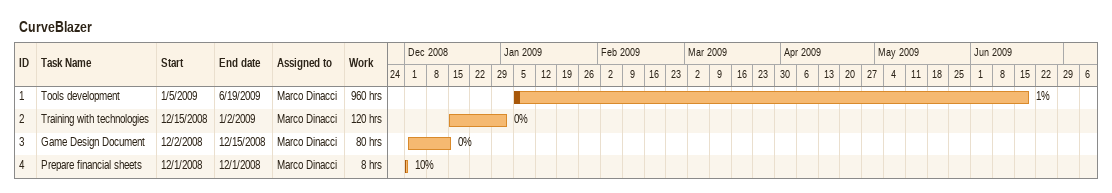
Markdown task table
CurveBlazer

| ID | Task | Start | Finish | Resources | % complete | Work (h) |
|---|---|---|---|---|---|---|
| 1 | Tools development | 2009-01-05 | 2009-06-19 | Marco Dinacci | 1 | 960 |
| 2 | Training with technologies | 2008-12-15 | 2009-01-02 | Marco Dinacci | 0 | 120 |
| 3 | Game Design Document | 2008-12-02 | 2008-12-15 | Marco Dinacci | 0 | 80 |
| 4 | Prepare financial sheets | 2008-12-01 | 2008-12-01 | Marco Dinacci | 10 | 8 |
